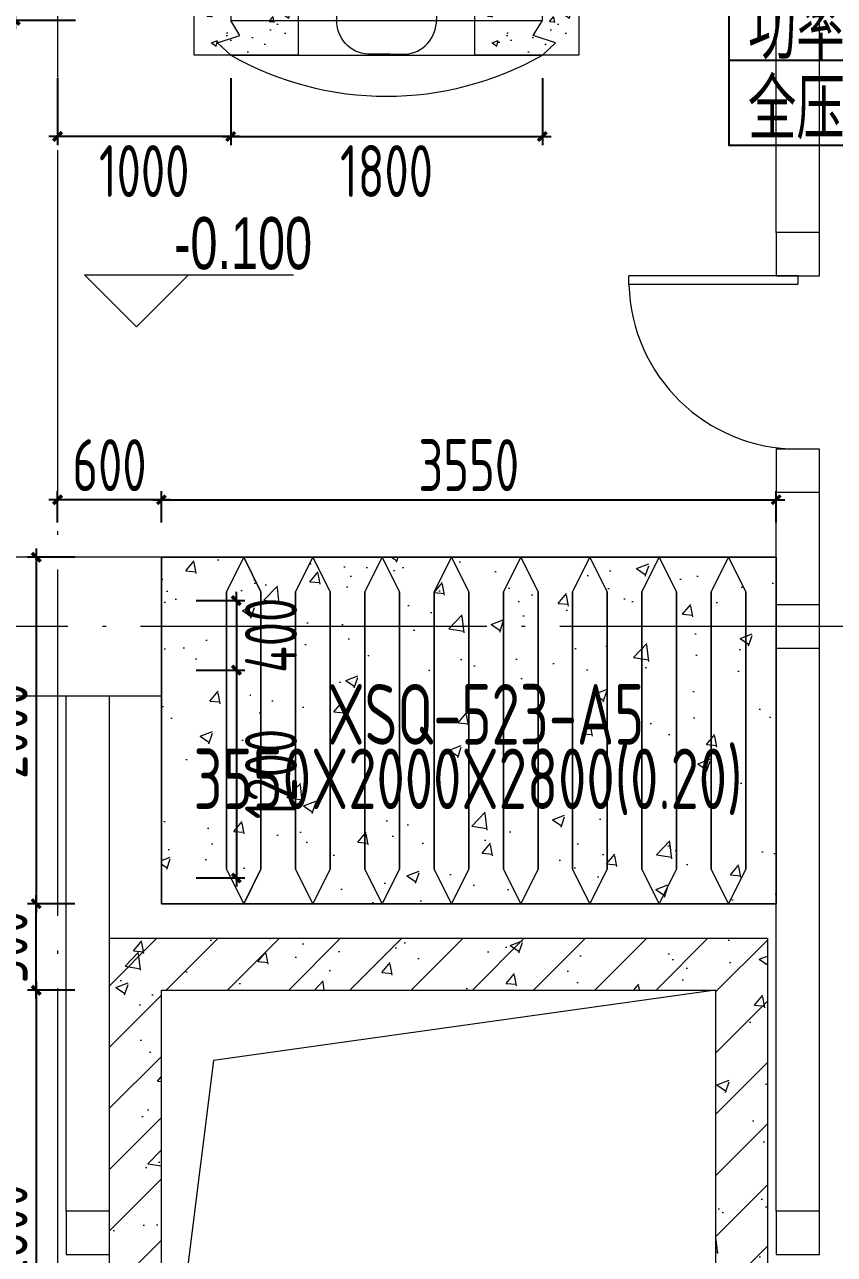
# Model space of a CAD drawing. Extents: x 4 to 13611208, y -605838 to 574722.
# Drawn here: x 13239207 to 13243884, y 191085 to 198185 of the extents above; entities that cross this region are included whole.
import ezdxf
from ezdxf.enums import TextEntityAlignment as Align

# ---------------------------------------------------------------- set-up
doc = ezdxf.new("R2010")
doc.units = 0
doc.header["$LTSCALE"] = 1000
doc.header["$MEASUREMENT"] = 0
doc.linetypes.add('DOTE', pattern=[2.42, 2, -0.2, 0.02, -0.2])
doc.layers.add('DUCT-K-S标注', color=7, linetype='Continuous')
doc.layers.add('SDF-标注', color=7, linetype='Continuous')
doc.layers.add('SDF-设备', color=1, linetype='Continuous', lineweight=5)
doc.layers.add('建筑底图', color=8, linetype='Continuous', lineweight=13)
doc.styles.add('C', font='HZTXT_E', dxfattribs={"width": 0.7, "bigfont": 'HZTXT'})
doc.styles.add('du', font='gbenor.shx', dxfattribs={"width": 0.8, "bigfont": 'hztxt.shx'})
doc.styles.add('晓游', font='gbenor.shx', dxfattribs={"width": 0.8, "bigfont": 'hztxt.shx'})
doc.dimstyles.new('67', dxfattribs={"dimscale": 100, "dimtxt": 3, "dimasz": 0.5, "dimexe": 0.5, "dimexo": 2, "dimgap": 0.5, "dimtad": 2, "dimdec": 0, "dimrnd": 5, "dimzin": 0, "dimdsep": 46, "dimtxsty": 'du', "dimblk": 'ARCHTICK', "dimcen": 0, "dimdle": 0.5, "dimclrd": 256, "dimclre": 256, "dimclrt": 256, "dimazin": 0, "dimtfac": 1, "dimtdec": 0, "dimtix": 1, "dimtmove": 2, "dimatfit": 3, "dimfxl": 100, "dimtolj": 1, "dimtzin": 0, "dimlwd": -1, "dimlwe": -1, "dimarcsym": 0})

# ---------------------------------------------------------------- blocks, each defined once
blk = doc.blocks.new('_FZH')
blk.add_lwpolyline([(-0.5, -0.5), (0.5, -0.5), (0.5, 0.5), (-0.5, 0.5)], close=True)
blk = doc.blocks.new('$DorLib2D$00000001')
for p, q in [((0.45, 0.975), (0.5, 0.975)), ((0.45, 0), (0.45, 0.975)), ((0.5, 0), (0.5, 0.975)), ((0.5, 0), (0.45, 0))]:
    blk.add_line(p, q)
at = {"lineweight": 13}
blk.add_arc((0.475, 0), 0.975, 91.46928, 180, dxfattribs=at)
blk = doc.blocks.new('_ArchTick')
at = {"color": 0, "linetype": 'ByBlock', "const_width": 0.4}
blk.add_lwpolyline([(-0.5, -0.5), (0.5, 0.5)], dxfattribs=at)
blk = doc.blocks.new('*D310')
at = {"layer": 'SDF-标注', "transparency": 16777216}
for p, q in [((13239997.4, 195309.5), (13239997.4, 195491.6)), ((13243547.4, 195309.5), (13243547.4, 195491.6)), ((13239947.4, 195441.6), (13243597.4, 195441.6))]:
    blk.add_line(p, q, dxfattribs=at)
at = {"layer": 'SDF-标注', "transparency": 16777216, "xscale": 50, "yscale": 50, "zscale": 50, "rotation": 180}
blk.add_blockref('_ArchTick', (13239997.4, 195441.6), dxfattribs=at)
at = {"layer": 'SDF-标注', "transparency": 16777216, "xscale": 50, "yscale": 50, "zscale": 50}
blk.add_blockref('_ArchTick', (13243547.4, 195441.6), dxfattribs=at)
at = {"layer": 'SDF-标注', "transparency": 16777216, "insert": (13241772.4, 195641.6), "char_height": 300, "attachment_point": 5, "style": 'du'}
blk.add_mtext('\\A1;3550', dxfattribs=at)
blk = doc.blocks.new('*D311')
at = {"layer": 'SDF-标注', "transparency": 16777216}
for p, q in [((13239274, 195159.5), (13239274, 193059.5)), ((13239497.4, 195109.5), (13239224, 195109.5)), ((13239497.4, 193109.5), (13239224, 193109.5))]:
    blk.add_line(p, q, dxfattribs=at)
at = {"layer": 'SDF-标注', "transparency": 16777216, "xscale": 50, "yscale": 50, "zscale": 50}
for p, rotation in [((13239274, 195109.5), 90), ((13239274, 193109.5), 270)]:
    blk.add_blockref('_ArchTick', p, dxfattribs=dict(at, rotation=rotation))
at = {"layer": 'SDF-标注', "transparency": 16777216, "insert": (13239074, 194109.5), "char_height": 300, "attachment_point": 5, "rotation": 90, "style": 'du'}
blk.add_mtext('\\A1;2000', dxfattribs=at)
blk = doc.blocks.new('*D312')
at = {"layer": 'SDF-标注', "transparency": 16777216}
for p, q in [((13239397.4, 195309.5), (13239397.4, 195491.6)), ((13239997.4, 195309.5), (13239997.4, 195491.6)), ((13240047.4, 195441.6), (13239347.4, 195441.6))]:
    blk.add_line(p, q, dxfattribs=at)
at = {"layer": 'SDF-标注', "transparency": 16777216, "xscale": 50, "yscale": 50, "zscale": 50, "rotation": 180}
blk.add_blockref('_ArchTick', (13239397.4, 195441.6), dxfattribs=at)
at = {"layer": 'SDF-标注', "transparency": 16777216, "xscale": 50, "yscale": 50, "zscale": 50}
blk.add_blockref('_ArchTick', (13239997.4, 195441.6), dxfattribs=at)
at = {"layer": 'SDF-标注', "transparency": 16777216, "insert": (13239697.4, 195641.6), "char_height": 300, "attachment_point": 5, "style": 'du'}
blk.add_mtext('\\A1;600', dxfattribs=at)
blk = doc.blocks.new('*D315')
at = {"layer": 'SDF-标注', "transparency": 16777216}
for p, q in [((13239500.3, 199609.5), (13239103.3, 199609.5)), ((13239153.3, 199659.5), (13239153.3, 198159.5)), ((13239500.3, 198209.5), (13239103.3, 198209.5))]:
    blk.add_line(p, q, dxfattribs=at)
at = {"layer": 'SDF-标注', "transparency": 16777216, "xscale": 50, "yscale": 50, "zscale": 50}
for p, rotation in [((13239153.3, 199609.5), 90), ((13239153.3, 198209.5), 270)]:
    blk.add_blockref('_ArchTick', p, dxfattribs=dict(at, rotation=rotation))
at = {"layer": 'SDF-标注', "transparency": 16777216, "insert": (13238953.3, 198909.5), "char_height": 300, "attachment_point": 5, "rotation": 90, "style": 'du'}
blk.add_mtext('\\A1;1400', dxfattribs=at)
blk = doc.blocks.new('*D317')
at = {"layer": 'SDF-标注', "transparency": 16777216}
for p, q in [((13239398, 197875.7), (13239398, 197489.3)), ((13240397.4, 197875.7), (13240397.4, 197489.3)), ((13240447.4, 197539.3), (13239348, 197539.3))]:
    blk.add_line(p, q, dxfattribs=at)
at = {"layer": 'SDF-标注', "transparency": 16777216, "xscale": 50, "yscale": 50, "zscale": 50, "rotation": 180}
blk.add_blockref('_ArchTick', (13239398, 197539.3), dxfattribs=at)
at = {"layer": 'SDF-标注', "transparency": 16777216, "xscale": 50, "yscale": 50, "zscale": 50}
blk.add_blockref('_ArchTick', (13240397.4, 197539.3), dxfattribs=at)
at = {"layer": 'SDF-标注', "transparency": 16777216, "insert": (13239897.7, 197339.3), "char_height": 300, "attachment_point": 5, "style": 'du'}
blk.add_mtext('\\A1;1000', dxfattribs=at)
blk = doc.blocks.new('*D318')
at = {"layer": 'SDF-标注', "transparency": 16777216}
for p, q in [((13240397.4, 197875.7), (13240397.4, 197489.3)), ((13242197.4, 197875.7), (13242197.4, 197489.3)), ((13240347.4, 197539.3), (13242247.4, 197539.3))]:
    blk.add_line(p, q, dxfattribs=at)
at = {"layer": 'SDF-标注', "transparency": 16777216, "xscale": 50, "yscale": 50, "zscale": 50, "rotation": 180}
blk.add_blockref('_ArchTick', (13240397.4, 197539.3), dxfattribs=at)
at = {"layer": 'SDF-标注', "transparency": 16777216, "xscale": 50, "yscale": 50, "zscale": 50}
blk.add_blockref('_ArchTick', (13242197.4, 197539.3), dxfattribs=at)
at = {"layer": 'SDF-标注', "transparency": 16777216, "insert": (13241297.4, 197339.3), "char_height": 300, "attachment_point": 5, "style": 'du'}
blk.add_mtext('\\A1;1800', dxfattribs=at)
blk = doc.blocks.new('*D324')
at = {"layer": 'SDF-标注', "transparency": 16777216}
for p, q in [((13239274, 192559.5), (13239274, 193159.5)), ((13239497.4, 193109.5), (13239224, 193109.5)), ((13239497.4, 192609.5), (13239224, 192609.5))]:
    blk.add_line(p, q, dxfattribs=at)
at = {"layer": 'SDF-标注', "transparency": 16777216, "xscale": 50, "yscale": 50, "zscale": 50}
for p, rotation in [((13239274, 193109.5), 90), ((13239274, 192609.5), 270)]:
    blk.add_blockref('_ArchTick', p, dxfattribs=dict(at, rotation=rotation))
at = {"layer": 'SDF-标注', "transparency": 16777216, "insert": (13239074, 192859.5), "char_height": 300, "attachment_point": 5, "rotation": 90, "style": 'du'}
blk.add_mtext('\\A1;500', dxfattribs=at)
blk = doc.blocks.new('*D325')
at = {"layer": 'SDF-标注', "transparency": 16777216}
for p, q in [((13239274, 192659.5), (13239274, 189759.5)), ((13239497.4, 192609.5), (13239224, 192609.5)), ((13239447.4, 189809.5), (13239224, 189809.5))]:
    blk.add_line(p, q, dxfattribs=at)
at = {"layer": 'SDF-标注', "transparency": 16777216, "xscale": 50, "yscale": 50, "zscale": 50}
for p, rotation in [((13239274, 192609.5), 90), ((13239274, 189809.5), 270)]:
    blk.add_blockref('_ArchTick', p, dxfattribs=dict(at, rotation=rotation))
at = {"layer": 'SDF-标注', "transparency": 16777216, "insert": (13239074, 191209.5), "char_height": 300, "attachment_point": 5, "rotation": 90, "style": 'du'}
blk.add_mtext('\\A1;2800', dxfattribs=at)
blk = doc.blocks.new('prfj')
at = {"layer": 'SDF-设备', "color": 1}
for p, q in [((-900, 0), (-976.2, -70.8)), ((900, 0), (-900, 0)), ((-976.2, -70.8), (-847.7, -112.1)), ((976.2, -70.8), (847.7, -112.1)), ((900, 0), (976.2, -70.8)), ((-847.7, -112.1), (-900, -200)), ((847.7, -112.1), (900, -200)), ((900, -200), (-900, -200)), ((-900, -200), (-900, -1600)), ((900, -1600), (900, -200)), ((-405, -1282.5), (-405, -342.2)), ((-405, -342.2), (405, -342.2)), ((405, -1282.5), (405, -342.2)), ((900, -380), (-900, -380)), ((-405, -442), (-870.4, -512)), ((405, -454.3), (870.4, -512)), ((-870.4, -512), (-870.4, -768.6)), ((870.4, -512), (870.4, -768.6)), ((-405, -820.8), (-870.4, -768.6)), ((405, -811.6), (870.4, -768.6)), ((-288.5, -905.4), (-288.5, -1595.2)), ((-288.5, -905.4), (288.5, -905.4)), ((288.5, -905.4), (288.5, -1595.2)), ((900, -1282.5), (-900, -1282.5)), ((-405, -1282.5), (-288.5, -1282.5)), ((288.5, -1282.5), (405, -1282.5)), ((-900, -1600), (900, -1600)), ((-847.7, -1687.9), (-900, -1600)), ((847.7, -1687.9), (900, -1600)), ((-976.2, -1729.2), (-847.7, -1687.9)), ((976.2, -1729.2), (847.7, -1687.9)), ((-900, -1800), (-976.2, -1729.2)), ((900, -1800), (976.2, -1729.2)), ((-900, -1800), (900, -1800)), ((18.5, -1795.2), (-108.5, -1795.2)), ((-18.5, -1795.2), (108.5, -1795.2))]:
    blk.add_line(p, q, dxfattribs=at)
blk.add_arc((0, -221.2), 1817.3, 240.31499, 299.68499, dxfattribs=at)
for centre, major_axis, ratio, start_param, end_param in [((0, -438.1), (0, 438.1), 0.947368, -1.349935, 1.349935), ((106.2, -1602.3), (39.5, 189.4), 0.93982, 3.372288, 4.943084)]:
    blk.add_ellipse(centre, major_axis=major_axis, ratio=ratio, start_param=start_param, end_param=end_param, dxfattribs=at)
at = {"layer": 'SDF-设备', "color": 1, "extrusion": (0, 0, -1)}
blk.add_ellipse((-106.2, -1602.3), major_axis=(-39.5, 189.4), ratio=0.93982, start_param=3.372288, end_param=4.943084, dxfattribs=at)
blk = doc.blocks.new('*D907')
at = {"layer": 'DUCT-K-S标注', "transparency": 16777216}
for p, q in [((13240197.4, 194859.5), (13240480, 194859.5)), ((13240430, 194859.5), (13240430, 194909.5)), ((13240430, 194859.5), (13240430, 194458.5)), ((13240197.4, 194458.5), (13240480, 194458.5)), ((13240430, 194458.5), (13240430, 194408.5))]:
    blk.add_line(p, q, dxfattribs=at)
at = {"layer": 'DUCT-K-S标注', "transparency": 16777216, "xscale": 50, "yscale": 50, "zscale": 50}
for p, rotation in [((13240430, 194859.5), 270), ((13240430, 194458.5), 90)]:
    blk.add_blockref('_ArchTick', p, dxfattribs=dict(at, rotation=rotation))
at = {"layer": 'DUCT-K-S标注', "transparency": 16777216, "insert": (13240630, 194659), "char_height": 300, "attachment_point": 5, "rotation": 90, "style": 'du'}
blk.add_mtext('\\A1;400', dxfattribs=at)
blk = doc.blocks.new('*D908')
at = {"layer": 'DUCT-K-S标注', "transparency": 16777216}
for p, q in [((13240430, 194508.5), (13240430, 193207.8)), ((13240197.4, 194458.5), (13240480, 194458.5)), ((13240197.4, 193257.8), (13240480, 193257.8))]:
    blk.add_line(p, q, dxfattribs=at)
at = {"layer": 'DUCT-K-S标注', "transparency": 16777216, "xscale": 50, "yscale": 50, "zscale": 50}
for p, rotation in [((13240430, 194458.5), 90), ((13240430, 193257.8), 270)]:
    blk.add_blockref('_ArchTick', p, dxfattribs=dict(at, rotation=rotation))
at = {"layer": 'DUCT-K-S标注', "transparency": 16777216, "insert": (13240630, 193858.1), "char_height": 300, "attachment_point": 5, "rotation": 90, "style": 'du'}
blk.add_mtext('\\A1;1200', dxfattribs=at)

msp = doc.modelspace()

# ---------------------------------------------------------------- hatches: boundary and pattern name
at = {"layer": '建筑底图'}
h = msp.add_hatch(dxfattribs=at)
h.set_pattern_fill('AR-CONC', color=8, scale=50, style=0)
h.set_pattern_definition([(50, (8576243.37, 160770.97), (358.630091, -31.376067), [37.5, -412.5]), (355, (8576243.37, 160770.97), (-69.375667, 376.096067), [30, -330]), (100.4514, (8576273.25, 160768.36), (289.25469, 344.71977), [31.870095, -350.571056]), (46.1842, (8576243.37, 160870.97), (533.620524, -82.759507), [56.25, -618.75]), (96.6356, (8576287.83, 160864.1), (467.33135, 487.058935), [47.805144, -525.8565]), (351.1842, (8576243.37, 160871), (467.33097, 487.0593), [45, -495]), (21, (8576293.37, 160845.97), (298.453526, -201.309445), [37.5, -412.5]), (326, (8576293.37, 160845.97), (121.657666, 362.575023), [30, -330]), (71.4514, (8576318.24, 160829.2), (420.111314, 161.265248), [31.870095, -350.571056]), (37.5, (8576243.37, 160770.97), (6.0799277, 166.446927), [0, -326, 0, -335, 0, -331.25]), (7.5, (8576243.37, 160770.97), (131.534769, 197.205856), [0, -191, 0, -318.5, 0, -126.25]), (327.5, (8576131.87, 160770.97), (266.911218, -11.277436), [0, -125, 0, -390, 0, -517.5]), (317.5, (8576081.87, 160770.97), (291.593085, 50.052491), [0, -162.5, 0, -259, 0, -367.5])])
h.paths.add_polyline_path([(13240787.4, 199409.5), (13240787.4, 198009.5), (13240187.4, 198009.5), (13240187.4, 199409.5)])
h = msp.add_hatch(dxfattribs=at)
h.set_pattern_fill('AR-CONC', color=8, scale=50, style=0)
h.set_pattern_definition([(50, (8577863.37, 160770.97), (358.630091, -31.376067), [37.5, -412.5]), (355, (8577863.37, 160770.97), (-69.375667, 376.096067), [30, -330]), (100.4514, (8577893.25, 160768.36), (289.25469, 344.71977), [31.870095, -350.571056]), (46.1842, (8577863.37, 160870.97), (533.620524, -82.759507), [56.25, -618.75]), (96.6356, (8577907.83, 160864.1), (467.33135, 487.058935), [47.805144, -525.8565]), (351.1842, (8577863.37, 160871), (467.33097, 487.0593), [45, -495]), (21, (8577913.37, 160845.97), (298.453526, -201.309445), [37.5, -412.5]), (326, (8577913.37, 160845.97), (121.657666, 362.575023), [30, -330]), (71.4514, (8577938.24, 160829.2), (420.111314, 161.265248), [31.870095, -350.571056]), (37.5, (8577863.37, 160770.97), (6.0799277, 166.446927), [0, -326, 0, -335, 0, -331.25]), (7.5, (8577863.37, 160770.97), (131.534769, 197.205856), [0, -191, 0, -318.5, 0, -126.25]), (327.5, (8577751.87, 160770.97), (266.911218, -11.277436), [0, -125, 0, -390, 0, -517.5]), (317.5, (8577701.87, 160770.97), (291.593085, 50.052491), [0, -162.5, 0, -259, 0, -367.5])])
h.paths.add_polyline_path([(13242407.4, 199409.5), (13242407.4, 198009.5), (13241807.4, 198009.5), (13241807.4, 199409.5)])
h = msp.add_hatch(dxfattribs=at)
h.set_pattern_fill('混凝土', color=8, scale=100, style=0)
h.set_pattern_definition([(50, (793255.26, 8e-09), (717.260183, -62.752135), [75, -825]), (355, (793255.26, 8e-09), (-138.751334, 752.192134), [60, -660]), (100.4514, (793315, -5.2), (578.50938, 689.439542), [63.74019, -701.14211]), (46.1842, (793255.26, 200), (1067.24105, -165.519014), [112.5, -1237.5]), (96.6356, (793344.2, 186.2), (934.662706, 974.11787), [95.61029, -1051.713]), (351.1842, (793255.3, 200), (934.66195, 974.1186), [90, -990]), (21, (793355.26, 150), (596.907052, -402.61889), [75, -825]), (326, (793355.26, 150), (243.31533, 725.150045), [60, -660]), (71.4514, (793405, 116.45), (840.22263, 322.530497), [63.74019, -701.14211]), (37.5, (793255.26, 8e-09), (12.1598553, 332.893854), [0, -652, 0, -670, 0, -662.5]), (7.5, (793255.26, 8e-09), (263.069537, 394.411712), [0, -382, 0, -637, 0, -252.5]), (327.5, (793032.26, 8e-09), (533.822436, -22.554872), [0, -250, 0, -780, 0, -1035]), (317.5, (792932.26, 8e-09), (583.18617, 100.104982), [0, -325, 0, -518, 0, -735])])
h.paths.add_polyline_path([(13243547.4, 193109.5), (13239997.4, 193109.5), (13239997.4, 195109.5), (13243547.4, 195109.5)])
h = msp.add_hatch(dxfattribs=at)
h.set_pattern_fill('钢筋混凝土', color=8, scale=100, style=0)
h.set_pattern_definition([(45, (793255.26, 8e-09), (-176.7766953, 176.7766953), []), (50, (793255.26, 8e-09), (717.260183, -62.752135), [75, -825]), (355, (793255.26, 8e-09), (-138.751334, 752.192134), [60, -660]), (100.4514, (793315, -5.2), (578.50938, 689.439542), [63.74019, -701.14211]), (46.1842, (793255.26, 200), (1067.24105, -165.519014), [112.5, -1237.5]), (96.6356, (793344.2, 186.2), (934.662706, 974.11787), [95.61029, -1051.713]), (351.1842, (793255.3, 200), (934.66195, 974.1186), [90, -990]), (21, (793355.26, 150), (596.907052, -402.61889), [75, -825]), (326, (793355.26, 150), (243.31533, 725.150045), [60, -660]), (71.4514, (793405, 116.45), (840.22263, 322.530497), [63.74019, -701.14211]), (37.5, (793255.26, 8e-09), (12.1598553, 332.893854), [0, -652, 0, -670, 0, -662.5]), (7.5, (793255.26, 8e-09), (263.069537, 394.411712), [0, -382, 0, -637, 0, -252.5]), (327.5, (793032.26, 8e-09), (533.822436, -22.554872), [0, -250, 0, -780, 0, -1035]), (317.5, (792932.26, 8e-09), (583.18617, 100.104982), [0, -325, 0, -518, 0, -735])])
h.paths.add_polyline_path([(13239997.4, 192609.5), (13243197.4, 192609.5), (13243197.4, 189809.5), (13239997.4, 189809.5)], flags=16)
h.paths.add_polyline_path([(13239697.4, 192909.5), (13243497.4, 192909.5), (13243497.4, 189509.5), (13239697.4, 189509.5)])

# ---------------------------------------------------------------- linework, layer by layer
at = {"layer": 'SDF-标注'}
msp.add_line((13243276.5, 197980.6, 0), (13245268.4, 197980.6, 0), dxfattribs=at)
at = {"layer": 'SDF-标注', "elevation": 0}
msp.add_lwpolyline([(13243276.5, 199266.5), (13245268.4, 199266.5), (13245268.4, 197486.5), (13243276.5, 197486.5)], close=True, dxfattribs=at)
at = {"layer": 'SDF-设备', "color": 1}
msp.add_lwpolyline([(13239997.4, 193109.5), (13243547.4, 193109.5), (13243547.4, 195109.5), (13239997.4, 195109.5)], close=True, dxfattribs=at)
for points in [[(13240572.4, 194909.5), (13240472.4, 195109.5), (13240372.4, 194909.5), (13240372.4, 193309.5), (13240472.4, 193109.5), (13240572.4, 193309.5), (13240572.4, 194909.5)], [(13240972.4, 194909.5), (13240872.4, 195109.5), (13240772.4, 194909.5), (13240772.4, 193309.5), (13240872.4, 193109.5), (13240972.4, 193309.5), (13240972.4, 194909.5)], [(13241372.4, 194909.5), (13241272.4, 195109.5), (13241172.4, 194909.5), (13241172.4, 193309.5), (13241272.4, 193109.5), (13241372.4, 193309.5), (13241372.4, 194909.5)], [(13241772.4, 194909.5), (13241672.4, 195109.5), (13241572.4, 194909.5), (13241572.4, 193309.5), (13241672.4, 193109.5), (13241772.4, 193309.5), (13241772.4, 194909.5)], [(13242172.4, 194909.5), (13242072.4, 195109.5), (13241972.4, 194909.5), (13241972.4, 193309.5), (13242072.4, 193109.5), (13242172.4, 193309.5), (13242172.4, 194909.5)], [(13242572.4, 194909.5), (13242472.4, 195109.5), (13242372.4, 194909.5), (13242372.4, 193309.5), (13242472.4, 193109.5), (13242572.4, 193309.5), (13242572.4, 194909.5)], [(13242972.4, 194909.5), (13242872.4, 195109.5), (13242772.4, 194909.5), (13242772.4, 193309.5), (13242872.4, 193109.5), (13242972.4, 193309.5), (13242972.4, 194909.5)], [(13243372.4, 194909.5), (13243272.4, 195109.5), (13243172.4, 194909.5), (13243172.4, 193309.5), (13243272.4, 193109.5), (13243372.4, 193309.5), (13243372.4, 194909.5)]]:
    msp.add_lwpolyline(points, dxfattribs=at)
at = {"layer": '建筑底图', "color": 8, "linetype": 'DOTE'}
for p, q in [((13239397.4, 209559.5), (13239397.4, 180083)), ((13474197.4, 194709.5), (13119297.4, 194709.5))]:
    msp.add_line(p, q, dxfattribs=at)
at = {"layer": '建筑底图', "color": 8}
for p, q in [((13243547.4, 196984.5), (13243547.4, 199734.5)), ((13243797.4, 196984.5), (13243797.4, 199734.5)), ((13243547.4, 194834.5), (13243547.4, 195484.5)), ((13243797.4, 194834.5), (13243797.4, 195484.5)), ((13243547.4, 191334.5), (13243547.4, 194584.5)), ((13243797.4, 191334.5), (13243797.4, 194584.5)), ((13239447.4, 191334.5), (13239447.4, 194309.5)), ((13239697.4, 191334.5), (13239697.4, 194309.5))]:
    msp.add_line(p, q, dxfattribs=at)
at = {"layer": '建筑底图'}
for p, q in [((13239853.6, 196440.2), (13239553.6, 196740.2)), ((13239553.6, 196740.2), (13240759.6, 196740.2)), ((13239853.6, 196440.2), (13240153.6, 196740.2))]:
    msp.add_line(p, q, dxfattribs=at)
at = {"layer": '建筑底图', "color": 8}
for points in [[(13240787.4, 199409.5), (13240787.4, 198009.5), (13240187.4, 198009.5), (13240187.4, 199409.5)], [(13242407.4, 199409.5), (13242407.4, 198009.5), (13241807.4, 198009.5), (13241807.4, 199409.5)], [(13243547.4, 193109.5), (13239997.4, 193109.5), (13239997.4, 195109.5), (13243547.4, 195109.5)], [(13239697.4, 192909.5), (13243497.4, 192909.5), (13243497.4, 189509.5), (13239697.4, 189509.5)], [(13239997.4, 192609.5), (13243197.4, 192609.5), (13243197.4, 189809.5), (13239997.4, 189809.5)]]:
    msp.add_lwpolyline(points, close=True, dxfattribs=at)
for points in [[(13240372.4, 194909.5), (13240472.4, 195109.5), (13240572.4, 194909.5), (13240572.4, 193309.5), (13240472.4, 193109.5), (13240372.4, 193309.5), (13240372.4, 194909.5)], [(13240772.4, 194909.5), (13240872.4, 195109.5), (13240972.4, 194909.5), (13240972.4, 193309.5), (13240872.4, 193109.5), (13240772.4, 193309.5), (13240772.4, 194909.5)], [(13241172.4, 194909.5), (13241272.4, 195109.5), (13241372.4, 194909.5), (13241372.4, 193309.5), (13241272.4, 193109.5), (13241172.4, 193309.5), (13241172.4, 194909.5)], [(13241572.4, 194909.5), (13241672.4, 195109.5), (13241772.4, 194909.5), (13241772.4, 193309.5), (13241672.4, 193109.5), (13241572.4, 193309.5), (13241572.4, 194909.5)], [(13241972.4, 194909.5), (13242072.4, 195109.5), (13242172.4, 194909.5), (13242172.4, 193309.5), (13242072.4, 193109.5), (13241972.4, 193309.5), (13241972.4, 194909.5)], [(13242372.4, 194909.5), (13242472.4, 195109.5), (13242572.4, 194909.5), (13242572.4, 193309.5), (13242472.4, 193109.5), (13242372.4, 193309.5), (13242372.4, 194909.5)], [(13242772.4, 194909.5), (13242872.4, 195109.5), (13242972.4, 194909.5), (13242972.4, 193309.5), (13242872.4, 193109.5), (13242772.4, 193309.5), (13242772.4, 194909.5)], [(13243172.4, 194909.5), (13243272.4, 195109.5), (13243372.4, 194909.5), (13243372.4, 193309.5), (13243272.4, 193109.5), (13243172.4, 193309.5), (13243172.4, 194909.5)], [(13243197.4, 192609.5), (13240298.3, 192203.5), (13239997.4, 189809.5)]]:
    msp.add_lwpolyline(points, dxfattribs=at)

# ---------------------------------------------------------------- block references
at = {"layer": 'SDF-设备'}
msp.add_blockref('prfj', (13241297.4, 199809.5), dxfattribs=at)
at = {"layer": '建筑底图', "color": 8, "xscale": 250, "yscale": 250, "zscale": 250}
for p in [(13243672.4, 196859.5), (13243672.4, 195609.5), (13243672.4, 194709.5), (13239572.4, 191209.5), (13243672.4, 191209.5)]:
    msp.add_blockref('_FZH', p, dxfattribs=at)
at = {"layer": '建筑底图', "color": 8}
for name, p, xscale, yscale, zscale, rotation in [('$DorLib2D$00000001', (13243672.4, 196234.5), 1000, 1000, 1000, 89.99999999974388), ('_FZH', (13239397.4, 194709.5), 800, 1200, 1200, 270)]:
    msp.add_blockref(name, p, dxfattribs=dict(at, xscale=xscale, yscale=yscale, zscale=zscale, rotation=rotation))

# ---------------------------------------------------------------- texts
at = {"layer": 'SDF-标注', "style": '晓游', "width": 0.8}
for s, p in [('功率:75kW', (13243384.1, 197985, 0)), ('全压:800Pa', (13243384.1, 197522.1, 0)), ('XSQ-523-A5', (13240955.5, 194027.8))]:
    msp.add_text(s, height=350, dxfattribs=at).set_placement(p)
msp.add_text('3550X2000X2800(0.20)', height=350, dxfattribs=at).set_placement((13241768, 193831.4, 0.2), align=Align.MIDDLE)
at = {"layer": '建筑底图', "style": 'C', "width": 0.7}
msp.add_text('-0.100', height=300, dxfattribs=at).set_placement((13240071.3, 196773.1))

# ---------------------------------------------------------------- dimensions: what is measured, and where the dimension line sits
at = {"layer": 'DUCT-K-S标注'}
for base, p1, p2, picture, middle in [((13240430, 194458.5), (13239997.4, 194859.5), (13239997.4, 194458.5, 500), '*D907', (13240630, 194659)), ((13240430, 193257.8), (13239997.4, 194458.5, 500), (13239997.4, 193257.8, 900), '*D908', (13240630, 193858.1))]:
    dim = msp.add_linear_dim(base=base, p1=p1, p2=p2, angle=90, dimstyle='67', dxfattribs=at)
    dim.commit()
    dim.dimension.update_dxf_attribs({"geometry": picture, "text_midpoint": middle})
at = {"layer": 'SDF-标注'}
for base, p1, p2, picture, middle in [((13239153.3, 198209.5), (13239700.3, 199609.5), (13239700.3, 198209.5), '*D315', (13238953.3, 198909.5)), ((13239274, 193109.5), (13239697.4, 195109.5), (13239697.4, 193109.5), '*D311', (13239074, 194109.5)), ((13239274, 193109.5), (13239697.4, 192609.5), (13239697.4, 193109.5), '*D324', (13239074, 192859.5)), ((13239274, 189809.5), (13239697.4, 192609.5), (13239647.4, 189809.5), '*D325', (13239074, 191209.5))]:
    dim = msp.add_linear_dim(base=base, p1=p1, p2=p2, angle=90, dimstyle='67', dxfattribs=at)
    dim.commit()
    dim.dimension.update_dxf_attribs({"geometry": picture, "text_midpoint": middle})
for base, p1, p2, picture, middle in [((13239398, 197539.3), (13240397.4, 198075.7), (13239398, 198075.7), '*D317', (13239897.7, 197339.3)), ((13242197.4, 197539.3), (13240397.4, 198075.7), (13242197.4, 198075.7), '*D318', (13241297.4, 197339.3)), ((13239397.4, 195441.6), (13239997.4, 195109.5), (13239397.4, 195109.5), '*D312', (13239697.4, 195641.6)), ((13243547.4, 195441.6), (13239997.4, 195109.5), (13243547.4, 195109.5), '*D310', (13241772.4, 195641.6))]:
    dim = msp.add_linear_dim(base=base, p1=p1, p2=p2, dimstyle='67', dxfattribs=at)
    dim.commit()
    dim.dimension.update_dxf_attribs({"geometry": picture, "text_midpoint": middle})

doc.saveas('drawing.dxf')
